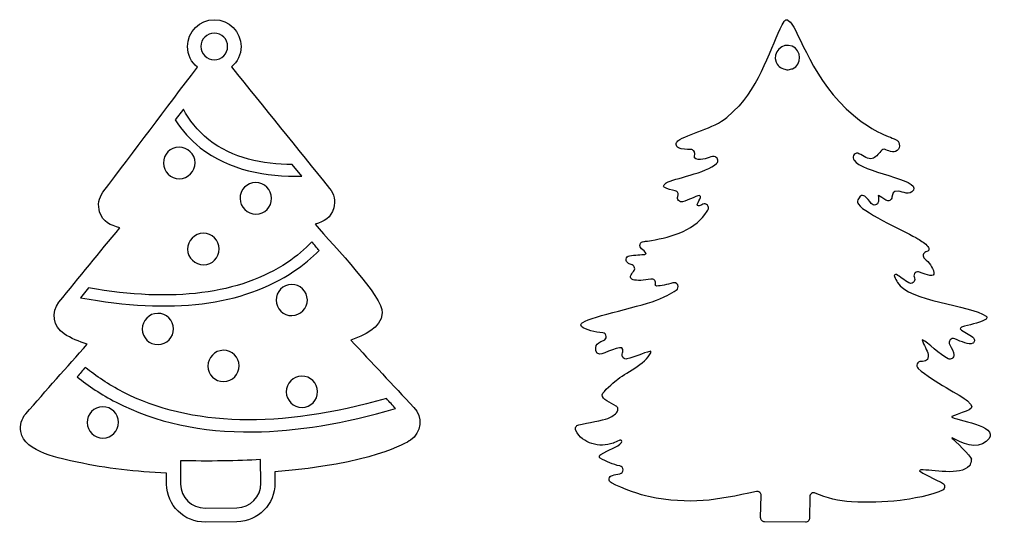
# Model space of a CAD drawing. Header units: centimetres. Extents: x 2 to 128, y -104 to 2.
# Drawn here: x 108.08 to 127.65, y -23.51 to -13.5 of the extents above; entities that cross this region are included whole.
import ezdxf

# ---------------------------------------------------------------- set-up
doc = ezdxf.new("R2010")
doc.units = ezdxf.units.CM
doc.header["$MEASUREMENT"] = 0
doc.layers.add('layer 1', color=7, linetype='Continuous')

msp = doc.modelspace()

# ---------------------------------------------------------------- linework, layer by layer
at = {"layer": 'layer 1', "color": 250}
for points, knots in [([(113.15348, -22.50088), (115.0791, -22.35584), (115.76882, -21.92985), (115.85221, -21.87361), (115.85221, -21.87361), (116.07087, -21.72348), (116.10376, -21.41188), (115.91916, -21.22067), (115.91916, -21.22067), (115.50231, -20.77513), (115.08557, -20.32952), (114.66868, -19.88375), (114.66868, -19.88375), (114.9198, -19.78831), (115.26749, -19.64971), (115.29298, -19.33976), (115.29298, -19.33976), (115.31695, -19.0319), (114.33383, -18.01688), (113.95872, -17.57593), (113.95872, -17.57593), (114.13397, -17.51895), (114.27196, -17.449), (114.32603, -17.25193), (114.32603, -17.25193), (114.36357, -17.1164), (114.33251, -16.97094), (114.2451, -16.86542), (114.2451, -16.86542), (113.59403, -16.05827), (112.94277, -15.25122), (112.29149, -14.44404), (112.29149, -14.44404), (112.40767, -14.34644), (112.48152, -14.20007), (112.48152, -14.03644), (112.48152, -14.03644), (112.48152, -13.74253), (112.24328, -13.50429), (111.94937, -13.50429), (111.94937, -13.50429), (111.65547, -13.50429), (111.41724, -13.74253), (111.41724, -14.03644), (111.41724, -14.03644), (111.41724, -14.20333), (111.49407, -14.35228), (111.61427, -14.44984), (111.61427, -14.44984), (110.98302, -15.27572), (110.35989, -16.11001), (109.73311, -16.93953), (109.73311, -16.93953), (109.65073, -17.05033), (109.62579, -17.19497), (109.66764, -17.33007), (109.66764, -17.33007), (109.73516, -17.53845), (109.8828, -17.59298), (110.06924, -17.6443), (110.06924, -17.6443), (109.6657, -18.13785), (109.26213, -18.6312), (108.85883, -19.12484), (108.85883, -19.12484), (108.70006, -19.32413), (108.74458, -19.61649), (108.95905, -19.75656), (108.95905, -19.75656), (109.0942, -19.84465), (109.2664, -19.9106), (109.42015, -19.96187), (109.42015, -19.96187), (109.01291, -20.42374), (108.60549, -20.88546), (108.19806, -21.34737), (108.19806, -21.34737), (108.11339, -21.44454), (108.07645, -21.5733), (108.09695, -21.70242), (108.09695, -21.70242), (108.16622, -22.11902), (108.91865, -22.24343), (109.21857, -22.31016), (109.21857, -22.31016), (109.79816, -22.44142), (110.40328, -22.50189), (110.99682, -22.53042), (110.99682, -22.53042), (110.99682, -22.53042), (110.99913, -22.74955), (110.99913, -22.74955), (110.99913, -22.74955), (111.00354, -23.17008), (111.34934, -23.50867), (111.76999, -23.50425), (111.76999, -23.50425), (111.76999, -23.50425), (112.40113, -23.49765), (112.40113, -23.49765), (112.40113, -23.49765), (112.82169, -23.49318), (113.16027, -23.14736), (113.15586, -22.72685), (113.15586, -22.72685), (113.15586, -22.72685), (113.15348, -22.50088), (113.15348, -22.50088)], [0, 0, 0, 0, 0.03571429, 0.03571429, 0.03571429, 0.03571429, 0.07142857, 0.07142857, 0.07142857, 0.07142857, 0.10714286, 0.10714286, 0.10714286, 0.10714286, 0.14285714, 0.14285714, 0.14285714, 0.14285714, 0.17857143, 0.17857143, 0.17857143, 0.17857143, 0.21428571, 0.21428571, 0.21428571, 0.21428571, 0.25, 0.25, 0.25, 0.25, 0.28571429, 0.28571429, 0.28571429, 0.28571429, 0.32142857, 0.32142857, 0.32142857, 0.32142857, 0.35714286, 0.35714286, 0.35714286, 0.35714286, 0.39285714, 0.39285714, 0.39285714, 0.39285714, 0.42857143, 0.42857143, 0.42857143, 0.42857143, 0.46428571, 0.46428571, 0.46428571, 0.46428571, 0.5, 0.5, 0.5, 0.5, 0.53571429, 0.53571429, 0.53571429, 0.53571429, 0.57142857, 0.57142857, 0.57142857, 0.57142857, 0.60714286, 0.60714286, 0.60714286, 0.60714286, 0.64285714, 0.64285714, 0.64285714, 0.64285714, 0.67857143, 0.67857143, 0.67857143, 0.67857143, 0.71428571, 0.71428571, 0.71428571, 0.71428571, 0.75, 0.75, 0.75, 0.75, 0.78571429, 0.78571429, 0.78571429, 0.78571429, 0.82142857, 0.82142857, 0.82142857, 0.82142857, 0.85714286, 0.85714286, 0.85714286, 0.85714286, 0.89285714, 0.89285714, 0.89285714, 0.89285714, 0.92857143, 0.92857143, 0.92857143, 0.92857143, 1, 1, 1, 1]), ([(122.90141, -23.49751), (122.90141, -23.49751), (123.71402, -23.50429), (123.71402, -23.50429), (123.71402, -23.50429), (123.73612, -23.50447), (123.75519, -23.49674), (123.77093, -23.48124), (123.77093, -23.48124), (123.78666, -23.46574), (123.79467, -23.44677), (123.79481, -23.42469), (123.79481, -23.42469), (123.79481, -23.42469), (123.79754, -22.99932), (123.79754, -22.99932), (123.79754, -22.99932), (123.79772, -22.97149), (123.8108, -22.94767), (123.83416, -22.93256), (123.83416, -22.93256), (123.85753, -22.91745), (123.88462, -22.91531), (123.91007, -22.92656), (123.91007, -22.92656), (124.13645, -23.0267), (124.37516, -23.0887), (124.62865, -23.10097), (124.62865, -23.10097), (124.96337, -23.11717), (125.26494, -23.10871), (125.59812, -23.07467), (125.59812, -23.07467), (125.59873, -23.07461), (125.59926, -23.07455), (125.59987, -23.07447), (125.59987, -23.07447), (125.78397, -23.05153), (126.28548, -22.96202), (126.44352, -22.86751), (126.44352, -22.86751), (126.44375, -22.86738), (126.44399, -22.86722), (126.44422, -22.86709), (126.44422, -22.86709), (126.46932, -22.85206), (126.48347, -22.82679), (126.48317, -22.79754), (126.48317, -22.79754), (126.48287, -22.76829), (126.46822, -22.74332), (126.44282, -22.7288), (126.44282, -22.7288), (126.33264, -22.66583), (126.16518, -22.60715), (125.98472, -22.48383), (125.98472, -22.48383), (125.98472, -22.48383), (125.98854, -22.47874), (125.98854, -22.47874), (125.98854, -22.47874), (125.99416, -22.47127), (126.00203, -22.46712), (126.01136, -22.46673), (126.01136, -22.46673), (126.22758, -22.45771), (126.8, -22.59165), (126.97794, -22.38308), (126.97794, -22.38308), (126.98609, -22.37352), (126.99122, -22.36374), (126.99444, -22.35158), (126.99444, -22.35158), (127.00244, -22.32136), (127.01703, -22.25999), (127.016, -22.2524), (127.016, -22.2524), (127.00747, -22.18944), (126.67503, -21.87819), (126.62826, -21.83218), (126.62826, -21.83218), (126.62826, -21.83218), (126.63435, -21.82407), (126.63435, -21.82407), (126.63435, -21.82407), (126.82773, -21.92952), (127.11234, -22.06863), (127.31238, -21.89918), (127.31238, -21.89918), (127.65116, -21.61218), (126.81683, -21.4945), (126.62826, -21.41805), (126.62826, -21.41805), (126.62826, -21.41805), (126.62623, -21.40384), (126.62623, -21.40384), (126.62623, -21.40384), (126.92164, -21.26751), (127.15076, -21.27933), (126.94088, -21.09324), (126.94088, -21.09324), (126.80482, -20.97259), (126.27046, -20.72277), (125.95735, -20.44474), (125.95735, -20.44474), (125.93173, -20.42199), (125.92346, -20.38736), (125.93601, -20.35548), (125.93601, -20.35548), (125.94858, -20.32358), (125.97825, -20.3039), (126.01252, -20.30474), (126.01252, -20.30474), (126.10027, -20.30688), (126.17327, -20.28913), (126.15322, -20.16956), (126.15322, -20.16956), (126.13955, -20.08803), (126.0685, -19.96716), (126.03344, -19.88535), (126.03344, -19.88535), (126.03344, -19.88535), (126.04157, -19.8752), (126.04157, -19.8752), (126.04157, -19.8752), (126.15128, -19.92509), (126.39206, -20.17663), (126.55286, -20.25183), (126.55286, -20.25183), (126.5788, -20.26395), (126.6069, -20.26191), (126.63083, -20.24618), (126.63083, -20.24618), (126.65474, -20.23043), (126.66774, -20.20543), (126.66687, -20.1768), (126.66687, -20.1768), (126.66497, -20.1142), (126.62839, -20.0421), (126.58515, -19.97373), (126.58515, -19.97373), (126.56606, -19.94354), (126.56876, -19.90597), (126.59198, -19.87882), (126.59198, -19.87882), (126.61521, -19.85168), (126.6519, -19.84319), (126.68468, -19.85739), (126.68468, -19.85739), (126.81765, -19.91494), (126.96692, -19.97664), (127.0454, -19.94539), (127.0454, -19.94539), (127.05041, -19.94339), (127.05426, -19.94056), (127.05766, -19.93636), (127.05766, -19.93636), (127.07041, -19.92059), (127.07623, -19.90211), (127.07495, -19.88143), (127.07495, -19.88143), (127.07355, -19.85889), (127.06408, -19.83999), (127.04687, -19.82536), (127.04687, -19.82536), (126.97585, -19.76501), (126.85522, -19.72407), (126.79472, -19.66001), (126.79472, -19.66001), (126.79472, -19.66001), (126.80184, -19.64223), (126.80184, -19.64223), (126.80184, -19.64223), (126.8052, -19.63383), (126.81139, -19.62792), (126.81993, -19.62496), (126.81993, -19.62496), (126.98044, -19.56935), (127.14346, -19.55485), (127.2839, -19.48124), (127.2839, -19.48124), (127.30152, -19.47199), (127.31433, -19.45781), (127.32117, -19.44036), (127.32117, -19.44036), (127.32635, -19.42713), (127.32185, -19.41251), (127.31012, -19.4045), (127.31012, -19.4045), (126.97466, -19.17571), (125.77487, -19.11939), (125.54623, -18.73228), (125.54623, -18.73228), (125.52747, -18.7005), (125.49774, -18.65608), (125.48254, -18.61398), (125.48254, -18.61398), (125.47821, -18.60201), (125.48156, -18.58926), (125.4912, -18.58095), (125.4912, -18.58095), (125.50084, -18.57263), (125.51394, -18.57121), (125.52515, -18.57726), (125.52515, -18.57726), (125.59118, -18.61286), (125.68453, -18.69433), (125.76864, -18.74168), (125.76864, -18.74168), (125.79731, -18.75781), (125.83094, -18.75536), (125.85697, -18.73523), (125.85697, -18.73523), (125.88298, -18.71509), (125.89381, -18.68316), (125.88539, -18.65135), (125.88539, -18.65135), (125.88304, -18.64246), (125.88038, -18.63345), (125.87749, -18.62441), (125.87749, -18.62441), (125.86773, -18.5938), (125.87622, -18.56225), (125.90003, -18.54068), (125.90003, -18.54068), (125.92383, -18.51911), (125.95606, -18.51377), (125.98555, -18.52649), (125.98555, -18.52649), (126.12663, -18.58736), (126.29347, -18.64089), (126.27096, -18.53943), (126.27096, -18.53943), (126.24528, -18.42367), (126.17096, -18.33617), (126.08466, -18.2603), (126.08466, -18.2603), (126.06297, -18.24122), (126.05359, -18.21431), (126.05873, -18.18588), (126.05873, -18.18588), (126.06387, -18.15746), (126.08207, -18.13553), (126.10907, -18.12526), (126.10907, -18.12526), (126.12053, -18.12091), (126.13341, -18.11551), (126.14867, -18.1087), (126.14867, -18.1087), (126.15748, -18.10477), (126.16339, -18.09765), (126.16566, -18.08827), (126.16566, -18.08827), (126.17157, -18.06378), (126.16611, -18.03958), (126.15003, -18.01964), (126.15003, -18.01964), (126.09816, -17.95527), (126.02252, -17.90943), (125.95225, -17.86545), (125.95225, -17.86545), (125.76273, -17.74682), (124.91349, -17.37372), (124.76585, -17.17779), (124.76585, -17.17779), (124.74685, -17.15254), (124.74422, -17.12069), (124.7588, -17.09265), (124.7588, -17.09265), (124.7588, -17.09265), (124.79288, -17.0271), (124.79288, -17.0271), (124.79288, -17.0271), (124.79578, -17.02153), (124.79974, -17.01751), (124.80526, -17.01452), (124.80526, -17.01452), (124.80526, -17.01452), (124.8075, -17.01331), (124.8075, -17.01331), (124.8075, -17.01331), (124.83503, -16.99839), (124.86658, -17.00032), (124.89209, -17.01848), (124.89209, -17.01848), (124.94459, -17.05582), (124.98103, -17.11062), (125.02216, -17.16218), (125.02216, -17.16218), (125.04236, -17.1875), (125.07372, -17.19792), (125.10507, -17.18972), (125.10507, -17.18972), (125.13641, -17.18152), (125.15866, -17.15709), (125.16387, -17.12511), (125.16387, -17.12511), (125.1703, -17.08563), (125.16768, -17.04262), (125.16255, -17.00672), (125.16255, -17.00672), (125.16255, -17.00672), (125.16864, -17.00063), (125.16864, -17.00063), (125.16864, -17.00063), (125.20273, -17.02255), (125.26148, -17.06439), (125.31433, -17.09603), (125.31433, -17.09603), (125.33823, -17.11034), (125.36542, -17.11154), (125.39048, -17.09936), (125.39048, -17.09936), (125.41553, -17.0872), (125.43142, -17.06509), (125.43495, -17.03746), (125.43495, -17.03746), (125.44352, -16.97039), (125.44908, -16.90671), (125.56044, -16.91944), (125.56044, -16.91944), (125.66278, -16.93113), (125.78267, -17.00782), (125.8609, -16.89507), (125.8609, -16.89507), (126.00565, -16.68644), (124.8115, -16.53629), (124.68346, -16.30229), (124.68346, -16.30229), (124.67922, -16.29453), (124.67511, -16.28686), (124.6712, -16.27924), (124.6712, -16.27924), (124.65509, -16.24788), (124.66072, -16.21133), (124.68552, -16.18627), (124.68552, -16.18627), (124.71031, -16.16123), (124.7468, -16.15521), (124.77832, -16.17099), (124.77832, -16.17099), (124.87167, -16.21771), (124.96749, -16.28892), (125.04277, -16.26576), (125.04277, -16.26576), (125.10446, -16.24677), (125.17038, -16.18548), (125.21032, -16.12092), (125.21032, -16.12092), (125.23215, -16.08562), (125.27688, -16.07286), (125.31406, -16.09131), (125.31406, -16.09131), (125.38834, -16.12818), (125.5001, -16.16649), (125.5645, -16.08305), (125.5645, -16.08305), (125.59135, -16.04826), (125.58395, -15.98598), (125.5704, -15.94724), (125.5704, -15.94724), (125.56381, -15.92843), (125.55216, -15.91434), (125.53491, -15.90436), (125.53491, -15.90436), (125.40136, -15.82707), (125.09996, -15.76684), (124.66925, -15.40704), (124.66925, -15.40704), (123.86129, -14.7321), (123.57908, -13.72286), (123.40975, -13.54867), (123.40975, -13.54867), (123.40778, -13.54665), (123.40601, -13.54502), (123.40385, -13.5432), (123.40385, -13.5432), (123.40385, -13.5432), (123.36597, -13.51139), (123.36597, -13.51139), (123.36597, -13.51139), (123.35898, -13.50551), (123.35063, -13.50324), (123.34163, -13.50475), (123.34163, -13.50475), (123.31881, -13.50857), (123.3003, -13.52087), (123.28772, -13.54061), (123.28772, -13.54061), (123.08208, -13.86313), (122.88145, -14.68411), (122.39977, -15.21587), (122.39977, -15.21587), (122.39821, -15.2176), (122.3968, -15.219), (122.3951, -15.22059), (122.3951, -15.22059), (122.3951, -15.22059), (122.14923, -15.45047), (122.14923, -15.45047), (122.14923, -15.45047), (122.14836, -15.45128), (122.14762, -15.45196), (122.14673, -15.45273), (122.14673, -15.45273), (121.9038, -15.66143), (121.36754, -15.77452), (121.17448, -15.91761), (121.17448, -15.91761), (121.15144, -15.9347), (121.13987, -15.96045), (121.14239, -15.98902), (121.14239, -15.98902), (121.14491, -16.01758), (121.16083, -16.04092), (121.1865, -16.0537), (121.1865, -16.0537), (121.25358, -16.08708), (121.35147, -16.08525), (121.43275, -16.08727), (121.43275, -16.08727), (121.45714, -16.08788), (121.47789, -16.09813), (121.49319, -16.11714), (121.49319, -16.11714), (121.50848, -16.13614), (121.51405, -16.15859), (121.50943, -16.18255), (121.50943, -16.18255), (121.49946, -16.23422), (121.49372, -16.28082), (121.57543, -16.28808), (121.57543, -16.28808), (121.71569, -16.30053), (121.81472, -16.21981), (121.89765, -16.22735), (121.89765, -16.22735), (121.92947, -16.23025), (121.9551, -16.25012), (121.96584, -16.28021), (121.96584, -16.28021), (121.97658, -16.31029), (121.96934, -16.3419), (121.94656, -16.36429), (121.94656, -16.36429), (121.7509, -16.5565), (121.07488, -16.66887), (120.95247, -16.74656), (120.95247, -16.74656), (120.94909, -16.74871), (120.94633, -16.75074), (120.94329, -16.75335), (120.94329, -16.75335), (120.94329, -16.75335), (120.90072, -16.78985), (120.90072, -16.78985), (120.90072, -16.78985), (120.89328, -16.79623), (120.88962, -16.80493), (120.89028, -16.81471), (120.89028, -16.81471), (120.89028, -16.81471), (120.8904, -16.81657), (120.8904, -16.81657), (120.8904, -16.81657), (120.89102, -16.82586), (120.89532, -16.83361), (120.90288, -16.83903), (120.90288, -16.83903), (120.96965, -16.88696), (121.04847, -16.88677), (121.12324, -16.9077), (121.12324, -16.9077), (121.14556, -16.91394), (121.16243, -16.92775), (121.17298, -16.94839), (121.17298, -16.94839), (121.18353, -16.96905), (121.18482, -16.99079), (121.17681, -17.01254), (121.17681, -17.01254), (121.17582, -17.01524), (121.1748, -17.0179), (121.17376, -17.02051), (121.17376, -17.02051), (121.16226, -17.04944), (121.16774, -17.08033), (121.1885, -17.10353), (121.1885, -17.10353), (121.20927, -17.12674), (121.23936, -17.13561), (121.26939, -17.12738), (121.26939, -17.12738), (121.38193, -17.09653), (121.52174, -17.01906), (121.60791, -17.00469), (121.60791, -17.00469), (121.60791, -17.00469), (121.61467, -17.01077), (121.61467, -17.01077), (121.61467, -17.01077), (121.62356, -17.01878), (121.62681, -17.03047), (121.62333, -17.04192), (121.62333, -17.04192), (121.60778, -17.09306), (121.57694, -17.13145), (121.56218, -17.16833), (121.56218, -17.16833), (121.5577, -17.17952), (121.56002, -17.19156), (121.56834, -17.20029), (121.56834, -17.20029), (121.57666, -17.20902), (121.58859, -17.21191), (121.59998, -17.20797), (121.59998, -17.20797), (121.62383, -17.1997), (121.6468, -17.18901), (121.6695, -17.17801), (121.6695, -17.17801), (121.70236, -17.16209), (121.74042, -17.16974), (121.76456, -17.19713), (121.76456, -17.19713), (121.78871, -17.22453), (121.79152, -17.26326), (121.77158, -17.29385), (121.77158, -17.29385), (121.75182, -17.32417), (121.73064, -17.35274), (121.71348, -17.37823), (121.71348, -17.37823), (121.4851, -17.71775), (120.96019, -17.85315), (120.57334, -17.90999), (120.57334, -17.90999), (120.57277, -17.91007), (120.57229, -17.91014), (120.57172, -17.91021), (120.57172, -17.91021), (120.53992, -17.91423), (120.51579, -17.91611), (120.49474, -17.91768), (120.49474, -17.91768), (120.46067, -17.92022), (120.43315, -17.94257), (120.4237, -17.9754), (120.4237, -17.9754), (120.41425, -18.00822), (120.42564, -18.04177), (120.45313, -18.06205), (120.45313, -18.06205), (120.48728, -18.08724), (120.52157, -18.1162), (120.54417, -18.15575), (120.54417, -18.15575), (120.54417, -18.15575), (120.53616, -18.16575), (120.53616, -18.16575), (120.53616, -18.16575), (120.53066, -18.1726), (120.52334, -18.17642), (120.51458, -18.17698), (120.51458, -18.17698), (120.45068, -18.18107), (120.31673, -18.18524), (120.21216, -18.20207), (120.21216, -18.20207), (120.17701, -18.20772), (120.1507, -18.23445), (120.1456, -18.26969), (120.1456, -18.26969), (120.14051, -18.30492), (120.15815, -18.338), (120.19024, -18.3534), (120.19024, -18.3534), (120.21446, -18.36501), (120.24009, -18.3757), (120.26494, -18.3854), (120.26494, -18.3854), (120.29043, -18.39536), (120.30783, -18.41553), (120.31392, -18.44222), (120.31392, -18.44222), (120.32, -18.4689), (120.31308, -18.49462), (120.29442, -18.51464), (120.29442, -18.51464), (120.23785, -18.57538), (120.19323, -18.64888), (120.28431, -18.6795), (120.28431, -18.6795), (120.3543, -18.70303), (120.50617, -18.69513), (120.63559, -18.6671), (120.63559, -18.6671), (120.6649, -18.66075), (120.69327, -18.67018), (120.71296, -18.69279), (120.71296, -18.69279), (120.73266, -18.71541), (120.73809, -18.74481), (120.72777, -18.77297), (120.72777, -18.77297), (120.72681, -18.77561), (120.72583, -18.77829), (120.72483, -18.781), (120.72483, -18.781), (120.72483, -18.781), (120.73223, -18.79209), (120.73223, -18.79209), (120.73223, -18.79209), (120.73809, -18.80089), (120.74727, -18.80569), (120.75784, -18.80549), (120.75784, -18.80549), (120.83269, -18.80408), (120.9642, -18.77853), (121.07412, -18.74237), (121.07412, -18.74237), (121.11254, -18.72974), (121.15379, -18.74726), (121.17134, -18.7837), (121.17134, -18.7837), (121.18889, -18.82013), (121.17691, -18.8633), (121.14309, -18.88547), (121.14309, -18.88547), (121.03295, -18.95769), (120.87807, -19.03478), (120.81619, -19.06115), (120.81619, -19.06115), (120.48241, -19.20337), (119.47382, -19.40567), (119.28144, -19.52895), (119.28144, -19.52895), (119.26294, -19.5408), (119.25122, -19.55756), (119.24645, -19.57902), (119.24645, -19.57902), (119.24645, -19.57902), (119.24642, -19.57913), (119.24642, -19.57913), (119.24642, -19.57913), (119.24404, -19.58983), (119.24725, -19.60019), (119.25528, -19.60767), (119.25528, -19.60767), (119.34233, -19.68891), (119.5232, -19.71921), (119.67866, -19.73705), (119.67866, -19.73705), (119.71619, -19.74136), (119.74495, -19.77019), (119.74914, -19.80775), (119.74914, -19.80775), (119.75333, -19.84528), (119.73169, -19.87974), (119.69604, -19.89224), (119.69604, -19.89224), (119.6235, -19.91768), (119.561, -19.9465), (119.54741, -19.99091), (119.54741, -19.99091), (119.53475, -20.03227), (119.53048, -20.1609), (119.61643, -20.16347), (119.61643, -20.16347), (119.70274, -20.16606), (120.06203, -19.94843), (120.08131, -20.06806), (120.08131, -20.06806), (120.0857, -20.09529), (120.07648, -20.12742), (120.06878, -20.15916), (120.06878, -20.15916), (120.06216, -20.18646), (120.06928, -20.21303), (120.08866, -20.23335), (120.08866, -20.23335), (120.10805, -20.25367), (120.13426, -20.26204), (120.16184, -20.25671), (120.16184, -20.25671), (120.32266, -20.22565), (120.46419, -20.13662), (120.63349, -20.1046), (120.63349, -20.1046), (120.63349, -20.1046), (120.63373, -20.10494), (120.63373, -20.10494), (120.63373, -20.10494), (120.64024, -20.11405), (120.64124, -20.12514), (120.63647, -20.13527), (120.63647, -20.13527), (120.53033, -20.36053), (120.12009, -20.53623), (119.9453, -20.6852), (119.9453, -20.6852), (119.89241, -20.73028), (119.68276, -20.8996), (119.67124, -20.96941), (119.67124, -20.96941), (119.65581, -21.06299), (119.83592, -21.12269), (119.94641, -21.19464), (119.94641, -21.19464), (119.96535, -21.20698), (119.97714, -21.22453), (119.98138, -21.24674), (119.98138, -21.24674), (119.98562, -21.26894), (119.98114, -21.28961), (119.96808, -21.30806), (119.96808, -21.30806), (119.92499, -21.36893), (119.85097, -21.40954), (119.78339, -21.43928), (119.78339, -21.43928), (119.7815, -21.44011), (119.77987, -21.44075), (119.77793, -21.44144), (119.77793, -21.44144), (119.69023, -21.47254), (119.37752, -21.53247), (119.20084, -21.56634), (119.20084, -21.56634), (119.17532, -21.57123), (119.15544, -21.5864), (119.144, -21.60974), (119.144, -21.60974), (119.13255, -21.63307), (119.13272, -21.65807), (119.14447, -21.68125), (119.14447, -21.68125), (119.27862, -21.94584), (119.60967, -22.02727), (119.88981, -21.93325), (119.88981, -21.93325), (119.89308, -21.93215), (119.8958, -21.93105), (119.89891, -21.92956), (119.89891, -21.92956), (119.89891, -21.92956), (120.01765, -21.87272), (120.01765, -21.87272), (120.01765, -21.87272), (120.03007, -21.86677), (120.04442, -21.86977), (120.05342, -21.8802), (120.05342, -21.8802), (120.06243, -21.89062), (120.06332, -21.90526), (120.05563, -21.91668), (120.05563, -21.91668), (119.97995, -22.0293), (119.78803, -22.05579), (119.64275, -22.15682), (119.64275, -22.15682), (119.62865, -22.16661), (119.61866, -22.1795), (119.6132, -22.19461), (119.6132, -22.19461), (119.60798, -22.20906), (119.61435, -22.22495), (119.6281, -22.23179), (119.6281, -22.23179), (119.75407, -22.29447), (119.88355, -22.35987), (120.01851, -22.38578), (120.01851, -22.38578), (120.05649, -22.39306), (120.08336, -22.42544), (120.08352, -22.46413), (120.08352, -22.46413), (120.08368, -22.5028), (120.0571, -22.53539), (120.01919, -22.54301), (120.01919, -22.54301), (119.9661, -22.55368), (119.9154, -22.56369), (119.87063, -22.57324), (119.87063, -22.57324), (119.83682, -22.58046), (119.81239, -22.60695), (119.80792, -22.64123), (119.80792, -22.64123), (119.80345, -22.67551), (119.82026, -22.70738), (119.85109, -22.72303), (119.85109, -22.72303), (120.06963, -22.83396), (120.45882, -22.97183), (120.58883, -22.99744), (120.58883, -22.99744), (121.43933, -23.16498), (121.92191, -23.07183), (122.73638, -22.89526), (122.73638, -22.89526), (122.76123, -22.88987), (122.78487, -22.89563), (122.80445, -22.91185), (122.80445, -22.91185), (122.82404, -22.92807), (122.8341, -22.95023), (122.83344, -22.97564), (122.83344, -22.97564), (122.83344, -22.97564), (122.82199, -23.41532), (122.82199, -23.41532), (122.82199, -23.41532), (122.82141, -23.43762), (122.82896, -23.45703), (122.84446, -23.47307), (122.84446, -23.47307), (122.85996, -23.48911), (122.8791, -23.49732), (122.90141, -23.49751)], [0, 0, 0, 0, 0.00485437, 0.00485437, 0.00485437, 0.00485437, 0.00970874, 0.00970874, 0.00970874, 0.00970874, 0.01456311, 0.01456311, 0.01456311, 0.01456311, 0.01941748, 0.01941748, 0.01941748, 0.01941748, 0.02427184, 0.02427184, 0.02427184, 0.02427184, 0.02912621, 0.02912621, 0.02912621, 0.02912621, 0.03398058, 0.03398058, 0.03398058, 0.03398058, 0.03883495, 0.03883495, 0.03883495, 0.03883495, 0.04368932, 0.04368932, 0.04368932, 0.04368932, 0.04854369, 0.04854369, 0.04854369, 0.04854369, 0.05339806, 0.05339806, 0.05339806, 0.05339806, 0.05825243, 0.05825243, 0.05825243, 0.05825243, 0.0631068, 0.0631068, 0.0631068, 0.0631068, 0.06796117, 0.06796117, 0.06796117, 0.06796117, 0.07281553, 0.07281553, 0.07281553, 0.07281553, 0.0776699, 0.0776699, 0.0776699, 0.0776699, 0.08252427, 0.08252427, 0.08252427, 0.08252427, 0.08737864, 0.08737864, 0.08737864, 0.08737864, 0.09223301, 0.09223301, 0.09223301, 0.09223301, 0.09708738, 0.09708738, 0.09708738, 0.09708738, 0.10194175, 0.10194175, 0.10194175, 0.10194175, 0.10679612, 0.10679612, 0.10679612, 0.10679612, 0.11165049, 0.11165049, 0.11165049, 0.11165049, 0.11650485, 0.11650485, 0.11650485, 0.11650485, 0.12135922, 0.12135922, 0.12135922, 0.12135922, 0.12621359, 0.12621359, 0.12621359, 0.12621359, 0.13106796, 0.13106796, 0.13106796, 0.13106796, 0.13592233, 0.13592233, 0.13592233, 0.13592233, 0.1407767, 0.1407767, 0.1407767, 0.1407767, 0.14563107, 0.14563107, 0.14563107, 0.14563107, 0.15048544, 0.15048544, 0.15048544, 0.15048544, 0.15533981, 0.15533981, 0.15533981, 0.15533981, 0.16019417, 0.16019417, 0.16019417, 0.16019417, 0.16504854, 0.16504854, 0.16504854, 0.16504854, 0.16990291, 0.16990291, 0.16990291, 0.16990291, 0.17475728, 0.17475728, 0.17475728, 0.17475728, 0.17961165, 0.17961165, 0.17961165, 0.17961165, 0.18446602, 0.18446602, 0.18446602, 0.18446602, 0.18932039, 0.18932039, 0.18932039, 0.18932039, 0.19417476, 0.19417476, 0.19417476, 0.19417476, 0.19902913, 0.19902913, 0.19902913, 0.19902913, 0.2038835, 0.2038835, 0.2038835, 0.2038835, 0.20873786, 0.20873786, 0.20873786, 0.20873786, 0.21359223, 0.21359223, 0.21359223, 0.21359223, 0.2184466, 0.2184466, 0.2184466, 0.2184466, 0.22330097, 0.22330097, 0.22330097, 0.22330097, 0.22815534, 0.22815534, 0.22815534, 0.22815534, 0.23300971, 0.23300971, 0.23300971, 0.23300971, 0.23786408, 0.23786408, 0.23786408, 0.23786408, 0.24271845, 0.24271845, 0.24271845, 0.24271845, 0.24757282, 0.24757282, 0.24757282, 0.24757282, 0.25242718, 0.25242718, 0.25242718, 0.25242718, 0.25728155, 0.25728155, 0.25728155, 0.25728155, 0.26213592, 0.26213592, 0.26213592, 0.26213592, 0.26699029, 0.26699029, 0.26699029, 0.26699029, 0.27184466, 0.27184466, 0.27184466, 0.27184466, 0.27669903, 0.27669903, 0.27669903, 0.27669903, 0.2815534, 0.2815534, 0.2815534, 0.2815534, 0.28640777, 0.28640777, 0.28640777, 0.28640777, 0.29126214, 0.29126214, 0.29126214, 0.29126214, 0.2961165, 0.2961165, 0.2961165, 0.2961165, 0.30097087, 0.30097087, 0.30097087, 0.30097087, 0.30582524, 0.30582524, 0.30582524, 0.30582524, 0.31067961, 0.31067961, 0.31067961, 0.31067961, 0.31553398, 0.31553398, 0.31553398, 0.31553398, 0.32038835, 0.32038835, 0.32038835, 0.32038835, 0.32524272, 0.32524272, 0.32524272, 0.32524272, 0.33009709, 0.33009709, 0.33009709, 0.33009709, 0.33495146, 0.33495146, 0.33495146, 0.33495146, 0.33980583, 0.33980583, 0.33980583, 0.33980583, 0.34466019, 0.34466019, 0.34466019, 0.34466019, 0.34951456, 0.34951456, 0.34951456, 0.34951456, 0.35436893, 0.35436893, 0.35436893, 0.35436893, 0.3592233, 0.3592233, 0.3592233, 0.3592233, 0.36407767, 0.36407767, 0.36407767, 0.36407767, 0.36893204, 0.36893204, 0.36893204, 0.36893204, 0.37378641, 0.37378641, 0.37378641, 0.37378641, 0.37864078, 0.37864078, 0.37864078, 0.37864078, 0.38349515, 0.38349515, 0.38349515, 0.38349515, 0.38834951, 0.38834951, 0.38834951, 0.38834951, 0.39320388, 0.39320388, 0.39320388, 0.39320388, 0.39805825, 0.39805825, 0.39805825, 0.39805825, 0.40291262, 0.40291262, 0.40291262, 0.40291262, 0.40776699, 0.40776699, 0.40776699, 0.40776699, 0.41262136, 0.41262136, 0.41262136, 0.41262136, 0.41747573, 0.41747573, 0.41747573, 0.41747573, 0.4223301, 0.4223301, 0.4223301, 0.4223301, 0.42718447, 0.42718447, 0.42718447, 0.42718447, 0.43203883, 0.43203883, 0.43203883, 0.43203883, 0.4368932, 0.4368932, 0.4368932, 0.4368932, 0.44174757, 0.44174757, 0.44174757, 0.44174757, 0.44660194, 0.44660194, 0.44660194, 0.44660194, 0.45145631, 0.45145631, 0.45145631, 0.45145631, 0.45631068, 0.45631068, 0.45631068, 0.45631068, 0.46116505, 0.46116505, 0.46116505, 0.46116505, 0.46601942, 0.46601942, 0.46601942, 0.46601942, 0.47087379, 0.47087379, 0.47087379, 0.47087379, 0.47572816, 0.47572816, 0.47572816, 0.47572816, 0.48058252, 0.48058252, 0.48058252, 0.48058252, 0.48543689, 0.48543689, 0.48543689, 0.48543689, 0.49029126, 0.49029126, 0.49029126, 0.49029126, 0.49514563, 0.49514563, 0.49514563, 0.49514563, 0.5, 0.5, 0.5, 0.5, 0.50485437, 0.50485437, 0.50485437, 0.50485437, 0.50970874, 0.50970874, 0.50970874, 0.50970874, 0.51456311, 0.51456311, 0.51456311, 0.51456311, 0.51941748, 0.51941748, 0.51941748, 0.51941748, 0.52427184, 0.52427184, 0.52427184, 0.52427184, 0.52912621, 0.52912621, 0.52912621, 0.52912621, 0.53398058, 0.53398058, 0.53398058, 0.53398058, 0.53883495, 0.53883495, 0.53883495, 0.53883495, 0.54368932, 0.54368932, 0.54368932, 0.54368932, 0.54854369, 0.54854369, 0.54854369, 0.54854369, 0.55339806, 0.55339806, 0.55339806, 0.55339806, 0.55825243, 0.55825243, 0.55825243, 0.55825243, 0.5631068, 0.5631068, 0.5631068, 0.5631068, 0.56796117, 0.56796117, 0.56796117, 0.56796117, 0.57281553, 0.57281553, 0.57281553, 0.57281553, 0.5776699, 0.5776699, 0.5776699, 0.5776699, 0.58252427, 0.58252427, 0.58252427, 0.58252427, 0.58737864, 0.58737864, 0.58737864, 0.58737864, 0.59223301, 0.59223301, 0.59223301, 0.59223301, 0.59708738, 0.59708738, 0.59708738, 0.59708738, 0.60194175, 0.60194175, 0.60194175, 0.60194175, 0.60679612, 0.60679612, 0.60679612, 0.60679612, 0.61165049, 0.61165049, 0.61165049, 0.61165049, 0.61650485, 0.61650485, 0.61650485, 0.61650485, 0.62135922, 0.62135922, 0.62135922, 0.62135922, 0.62621359, 0.62621359, 0.62621359, 0.62621359, 0.63106796, 0.63106796, 0.63106796, 0.63106796, 0.63592233, 0.63592233, 0.63592233, 0.63592233, 0.6407767, 0.6407767, 0.6407767, 0.6407767, 0.64563107, 0.64563107, 0.64563107, 0.64563107, 0.65048544, 0.65048544, 0.65048544, 0.65048544, 0.65533981, 0.65533981, 0.65533981, 0.65533981, 0.66019417, 0.66019417, 0.66019417, 0.66019417, 0.66504854, 0.66504854, 0.66504854, 0.66504854, 0.66990291, 0.66990291, 0.66990291, 0.66990291, 0.67475728, 0.67475728, 0.67475728, 0.67475728, 0.67961165, 0.67961165, 0.67961165, 0.67961165, 0.68446602, 0.68446602, 0.68446602, 0.68446602, 0.68932039, 0.68932039, 0.68932039, 0.68932039, 0.69417476, 0.69417476, 0.69417476, 0.69417476, 0.69902913, 0.69902913, 0.69902913, 0.69902913, 0.7038835, 0.7038835, 0.7038835, 0.7038835, 0.70873786, 0.70873786, 0.70873786, 0.70873786, 0.71359223, 0.71359223, 0.71359223, 0.71359223, 0.7184466, 0.7184466, 0.7184466, 0.7184466, 0.72330097, 0.72330097, 0.72330097, 0.72330097, 0.72815534, 0.72815534, 0.72815534, 0.72815534, 0.73300971, 0.73300971, 0.73300971, 0.73300971, 0.73786408, 0.73786408, 0.73786408, 0.73786408, 0.74271845, 0.74271845, 0.74271845, 0.74271845, 0.74757282, 0.74757282, 0.74757282, 0.74757282, 0.75242718, 0.75242718, 0.75242718, 0.75242718, 0.75728155, 0.75728155, 0.75728155, 0.75728155, 0.76213592, 0.76213592, 0.76213592, 0.76213592, 0.76699029, 0.76699029, 0.76699029, 0.76699029, 0.77184466, 0.77184466, 0.77184466, 0.77184466, 0.77669903, 0.77669903, 0.77669903, 0.77669903, 0.7815534, 0.7815534, 0.7815534, 0.7815534, 0.78640777, 0.78640777, 0.78640777, 0.78640777, 0.79126214, 0.79126214, 0.79126214, 0.79126214, 0.7961165, 0.7961165, 0.7961165, 0.7961165, 0.80097087, 0.80097087, 0.80097087, 0.80097087, 0.80582524, 0.80582524, 0.80582524, 0.80582524, 0.81067961, 0.81067961, 0.81067961, 0.81067961, 0.81553398, 0.81553398, 0.81553398, 0.81553398, 0.82038835, 0.82038835, 0.82038835, 0.82038835, 0.82524272, 0.82524272, 0.82524272, 0.82524272, 0.83009709, 0.83009709, 0.83009709, 0.83009709, 0.83495146, 0.83495146, 0.83495146, 0.83495146, 0.83980583, 0.83980583, 0.83980583, 0.83980583, 0.84466019, 0.84466019, 0.84466019, 0.84466019, 0.84951456, 0.84951456, 0.84951456, 0.84951456, 0.85436893, 0.85436893, 0.85436893, 0.85436893, 0.8592233, 0.8592233, 0.8592233, 0.8592233, 0.86407767, 0.86407767, 0.86407767, 0.86407767, 0.86893204, 0.86893204, 0.86893204, 0.86893204, 0.87378641, 0.87378641, 0.87378641, 0.87378641, 0.87864078, 0.87864078, 0.87864078, 0.87864078, 0.88349515, 0.88349515, 0.88349515, 0.88349515, 0.88834951, 0.88834951, 0.88834951, 0.88834951, 0.89320388, 0.89320388, 0.89320388, 0.89320388, 0.89805825, 0.89805825, 0.89805825, 0.89805825, 0.90291262, 0.90291262, 0.90291262, 0.90291262, 0.90776699, 0.90776699, 0.90776699, 0.90776699, 0.91262136, 0.91262136, 0.91262136, 0.91262136, 0.91747573, 0.91747573, 0.91747573, 0.91747573, 0.9223301, 0.9223301, 0.9223301, 0.9223301, 0.92718447, 0.92718447, 0.92718447, 0.92718447, 0.93203883, 0.93203883, 0.93203883, 0.93203883, 0.9368932, 0.9368932, 0.9368932, 0.9368932, 0.94174757, 0.94174757, 0.94174757, 0.94174757, 0.94660194, 0.94660194, 0.94660194, 0.94660194, 0.95145631, 0.95145631, 0.95145631, 0.95145631, 0.95631068, 0.95631068, 0.95631068, 0.95631068, 0.96116505, 0.96116505, 0.96116505, 0.96116505, 0.96601942, 0.96601942, 0.96601942, 0.96601942, 0.97087379, 0.97087379, 0.97087379, 0.97087379, 0.97572816, 0.97572816, 0.97572816, 0.97572816, 0.98058252, 0.98058252, 0.98058252, 0.98058252, 0.98543689, 0.98543689, 0.98543689, 0.98543689, 0.99029126, 0.99029126, 0.99029126, 0.99029126, 1, 1, 1, 1]), ([(112.21545, -14.03644), (112.21545, -14.18338), (112.09632, -14.30251), (111.94937, -14.30251), (111.94937, -14.30251), (111.80243, -14.30251), (111.6833, -14.18338), (111.6833, -14.03644), (111.6833, -14.03644), (111.6833, -13.88949), (111.80243, -13.77036), (111.94937, -13.77036), (111.94937, -13.77036), (112.09632, -13.77036), (112.21545, -13.88949), (112.21545, -14.03644)], [0, 0, 0, 0, 0.2, 0.2, 0.2, 0.2, 0.4, 0.4, 0.4, 0.4, 0.6, 0.6, 0.6, 0.6, 1, 1, 1, 1]), ([(123.33983, -14.49848), (123.24792, -14.47972), (123.17217, -14.45188), (123.13046, -14.3514), (123.13046, -14.3514), (123.05014, -14.15794), (123.25488, -13.95069), (123.44918, -14.03269), (123.44918, -14.03269), (123.64139, -14.11381), (123.64295, -14.39611), (123.45856, -14.47936), (123.45856, -14.47936), (123.45265, -14.48203), (123.44735, -14.48372), (123.44099, -14.48496), (123.44099, -14.48496), (123.44099, -14.48496), (123.37125, -14.49861), (123.37125, -14.49861), (123.37125, -14.49861), (123.36037, -14.50074), (123.35069, -14.5007), (123.33983, -14.49848)], [0, 0, 0, 0, 0.14285714, 0.14285714, 0.14285714, 0.14285714, 0.28571429, 0.28571429, 0.28571429, 0.28571429, 0.42857143, 0.42857143, 0.42857143, 0.42857143, 0.57142857, 0.57142857, 0.57142857, 0.57142857, 0.71428571, 0.71428571, 0.71428571, 0.71428571, 1, 1, 1, 1]), ([(111.84067, -15.89333), (112.30924, -16.26376), (112.91628, -16.38525), (113.50143, -16.38525), (113.50143, -16.38525), (113.50143, -16.38525), (113.6882, -16.61684), (113.6882, -16.61684), (113.6882, -16.61684), (112.98371, -16.63623), (112.2471, -16.50671), (111.67092, -16.05113), (111.67092, -16.05113), (111.47317, -15.89476), (111.30577, -15.70738), (111.1717, -15.49762), (111.1717, -15.49762), (111.1717, -15.49762), (111.33406, -15.28279), (111.33406, -15.28279), (111.33406, -15.28279), (111.3342, -15.28307), (111.33435, -15.28335), (111.3345, -15.28363), (111.3345, -15.28363), (111.44538, -15.49497), (111.60651, -15.70816), (111.84067, -15.89333)], [0, 0, 0, 0, 0.125, 0.125, 0.125, 0.125, 0.25, 0.25, 0.25, 0.25, 0.375, 0.375, 0.375, 0.375, 0.5, 0.5, 0.5, 0.5, 0.625, 0.625, 0.625, 0.625, 0.75, 0.75, 0.75, 0.75, 1, 1, 1, 1]), ([(111.56645, -16.35205), (111.56825, -16.5255), (111.42906, -16.66761), (111.2555, -16.66944), (111.2555, -16.66944), (111.082, -16.67125), (110.93991, -16.53212), (110.9381, -16.35869), (110.9381, -16.35869), (110.93627, -16.18512), (111.07538, -16.04296), (111.24887, -16.04109), (111.24887, -16.04109), (111.42244, -16.03926), (111.56461, -16.17849), (111.56645, -16.35205)], [0, 0, 0, 0, 0.2, 0.2, 0.2, 0.2, 0.4, 0.4, 0.4, 0.4, 0.6, 0.6, 0.6, 0.6, 1, 1, 1, 1]), ([(112.77846, -17.37409), (112.60495, -17.37597), (112.46283, -17.23671), (112.46103, -17.0632), (112.46103, -17.0632), (112.45923, -16.88977), (112.59832, -16.74753), (112.77183, -16.7458), (112.77183, -16.7458), (112.94533, -16.74397), (113.08743, -16.88317), (113.08931, -17.0566), (113.08931, -17.0566), (113.09111, -17.2301), (112.95189, -17.37228), (112.77846, -17.37409)], [0, 0, 0, 0, 0.2, 0.2, 0.2, 0.2, 0.4, 0.4, 0.4, 0.4, 0.6, 0.6, 0.6, 0.6, 1, 1, 1, 1]), ([(111.41816, -18.07231), (111.41637, -17.89888), (111.55546, -17.75667), (111.72904, -17.75489), (111.72904, -17.75489), (111.90248, -17.75302), (112.04464, -17.89226), (112.04646, -18.06569), (112.04646, -18.06569), (112.04829, -18.23925), (111.90911, -18.38137), (111.73566, -18.38319), (111.73566, -18.38319), (111.56212, -18.38507), (111.41999, -18.24589), (111.41816, -18.07231)], [0, 0, 0, 0, 0.2, 0.2, 0.2, 0.2, 0.4, 0.4, 0.4, 0.4, 0.6, 0.6, 0.6, 0.6, 1, 1, 1, 1]), ([(109.44769, -18.84427), (111.13251, -19.13752), (112.45917, -18.96811), (113.40323, -18.33628), (113.40323, -18.33628), (113.59252, -18.20959), (113.75442, -18.07062), (113.8933, -17.92694), (113.8933, -17.92694), (113.94086, -17.98283), (113.9907, -18.04457), (114.0363, -18.09814), (114.0363, -18.09814), (113.8926, -18.24275), (113.72679, -18.38286), (113.5344, -18.51202), (113.5344, -18.51202), (112.51654, -19.19597), (111.09256, -19.37123), (109.28989, -19.03732), (109.28989, -19.03732), (109.28989, -19.03732), (109.44769, -18.84427), (109.44769, -18.84427)], [0, 0, 0, 0, 0.14285714, 0.14285714, 0.14285714, 0.14285714, 0.28571429, 0.28571429, 0.28571429, 0.28571429, 0.42857143, 0.42857143, 0.42857143, 0.42857143, 0.57142857, 0.57142857, 0.57142857, 0.57142857, 0.71428571, 0.71428571, 0.71428571, 0.71428571, 1, 1, 1, 1]), ([(113.80108, -19.08003), (113.80293, -19.25166), (113.66523, -19.39232), (113.49365, -19.39411), (113.49365, -19.39411), (113.32197, -19.39592), (113.18136, -19.25824), (113.17957, -19.08659), (113.17957, -19.08659), (113.17777, -18.91495), (113.31539, -18.7743), (113.4871, -18.7725), (113.4871, -18.7725), (113.65868, -18.77068), (113.79933, -18.90839), (113.80108, -19.08003)], [0, 0, 0, 0, 0.2, 0.2, 0.2, 0.2, 0.4, 0.4, 0.4, 0.4, 0.6, 0.6, 0.6, 0.6, 1, 1, 1, 1]), ([(111.13772, -19.65668), (111.13956, -19.82828), (111.0018, -19.96887), (110.83016, -19.97073), (110.83016, -19.97073), (110.65851, -19.97252), (110.51795, -19.83484), (110.51614, -19.66326), (110.51614, -19.66326), (110.51433, -19.49154), (110.65195, -19.3509), (110.82362, -19.34916), (110.82362, -19.34916), (110.99533, -19.34735), (111.1359, -19.485), (111.13772, -19.65668)], [0, 0, 0, 0, 0.2, 0.2, 0.2, 0.2, 0.4, 0.4, 0.4, 0.4, 0.6, 0.6, 0.6, 0.6, 1, 1, 1, 1]), ([(112.44366, -20.39254), (112.44546, -20.56413), (112.30776, -20.70472), (112.13605, -20.70653), (112.13605, -20.70653), (111.9644, -20.70839), (111.82387, -20.57068), (111.8221, -20.39902), (111.8221, -20.39902), (111.8203, -20.2274), (111.95791, -20.08673), (112.12957, -20.08496), (112.12957, -20.08496), (112.30121, -20.08313), (112.44179, -20.22085), (112.44366, -20.39254)], [0, 0, 0, 0, 0.2, 0.2, 0.2, 0.2, 0.4, 0.4, 0.4, 0.4, 0.6, 0.6, 0.6, 0.6, 1, 1, 1, 1]), ([(110.12576, -20.91156), (111.48063, -21.60823), (113.24302, -21.6518), (115.37517, -21.0449), (115.37517, -21.0449), (115.43674, -21.11075), (115.50021, -21.18169), (115.55868, -21.24422), (115.55868, -21.24422), (114.53242, -21.54413), (113.58559, -21.69937), (112.72299, -21.70847), (112.72299, -21.70847), (111.69155, -21.71937), (110.78021, -21.52222), (109.99451, -21.1171), (109.99451, -21.1171), (109.70025, -20.9653), (109.44325, -20.7936), (109.21844, -20.61303), (109.21844, -20.61303), (109.27254, -20.55171), (109.32727, -20.48797), (109.38233, -20.42557), (109.38233, -20.42557), (109.59716, -20.60046), (109.84339, -20.76626), (110.12576, -20.91156)], [0, 0, 0, 0, 0.125, 0.125, 0.125, 0.125, 0.25, 0.25, 0.25, 0.25, 0.375, 0.375, 0.375, 0.375, 0.5, 0.5, 0.5, 0.5, 0.625, 0.625, 0.625, 0.625, 0.75, 0.75, 0.75, 0.75, 1, 1, 1, 1]), ([(113.38159, -20.91294), (113.37978, -20.74121), (113.51746, -20.60063), (113.68911, -20.59884), (113.68911, -20.59884), (113.86083, -20.59703), (114.00141, -20.73473), (114.00315, -20.90644), (114.00315, -20.90644), (114.00502, -21.07803), (113.86729, -21.21861), (113.69567, -21.2204), (113.69567, -21.2204), (113.52404, -21.22225), (113.38338, -21.0845), (113.38159, -20.91294)], [0, 0, 0, 0, 0.2, 0.2, 0.2, 0.2, 0.4, 0.4, 0.4, 0.4, 0.6, 0.6, 0.6, 0.6, 1, 1, 1, 1]), ([(110.04194, -21.51634), (110.04373, -21.68837), (109.90583, -21.82905), (109.734, -21.83085), (109.734, -21.83085), (109.56203, -21.83264), (109.42126, -21.69486), (109.41944, -21.52293), (109.41944, -21.52293), (109.41765, -21.35109), (109.5555, -21.2103), (109.72745, -21.2085), (109.72745, -21.2085), (109.89928, -21.20666), (110.04015, -21.34459), (110.04194, -21.51634)], [0, 0, 0, 0, 0.2, 0.2, 0.2, 0.2, 0.4, 0.4, 0.4, 0.4, 0.6, 0.6, 0.6, 0.6, 1, 1, 1, 1]), ([(111.27372, -22.28126), (111.54642, -22.28941), (111.83013, -22.2911), (112.12336, -22.28611), (112.12336, -22.28611), (112.39027, -22.28181), (112.63938, -22.27261), (112.87168, -22.25945), (112.87168, -22.25945), (112.87168, -22.25945), (112.87664, -22.7298), (112.87664, -22.7298), (112.87664, -22.7298), (112.87946, -22.9968), (112.66529, -23.21554), (112.39829, -23.21834), (112.39829, -23.21834), (112.39829, -23.21834), (111.76708, -23.22494), (111.76708, -23.22494), (111.76708, -23.22494), (111.5001, -23.22782), (111.28135, -23.01365), (111.27861, -22.74657), (111.27861, -22.74657), (111.27861, -22.74657), (111.27372, -22.28126), (111.27372, -22.28126)], [0, 0, 0, 0, 0.125, 0.125, 0.125, 0.125, 0.25, 0.25, 0.25, 0.25, 0.375, 0.375, 0.375, 0.375, 0.5, 0.5, 0.5, 0.5, 0.625, 0.625, 0.625, 0.625, 0.75, 0.75, 0.75, 0.75, 1, 1, 1, 1])]:
    msp.add_open_spline(points, degree=3, knots=knots, dxfattribs=at)

doc.saveas('drawing.dxf')
